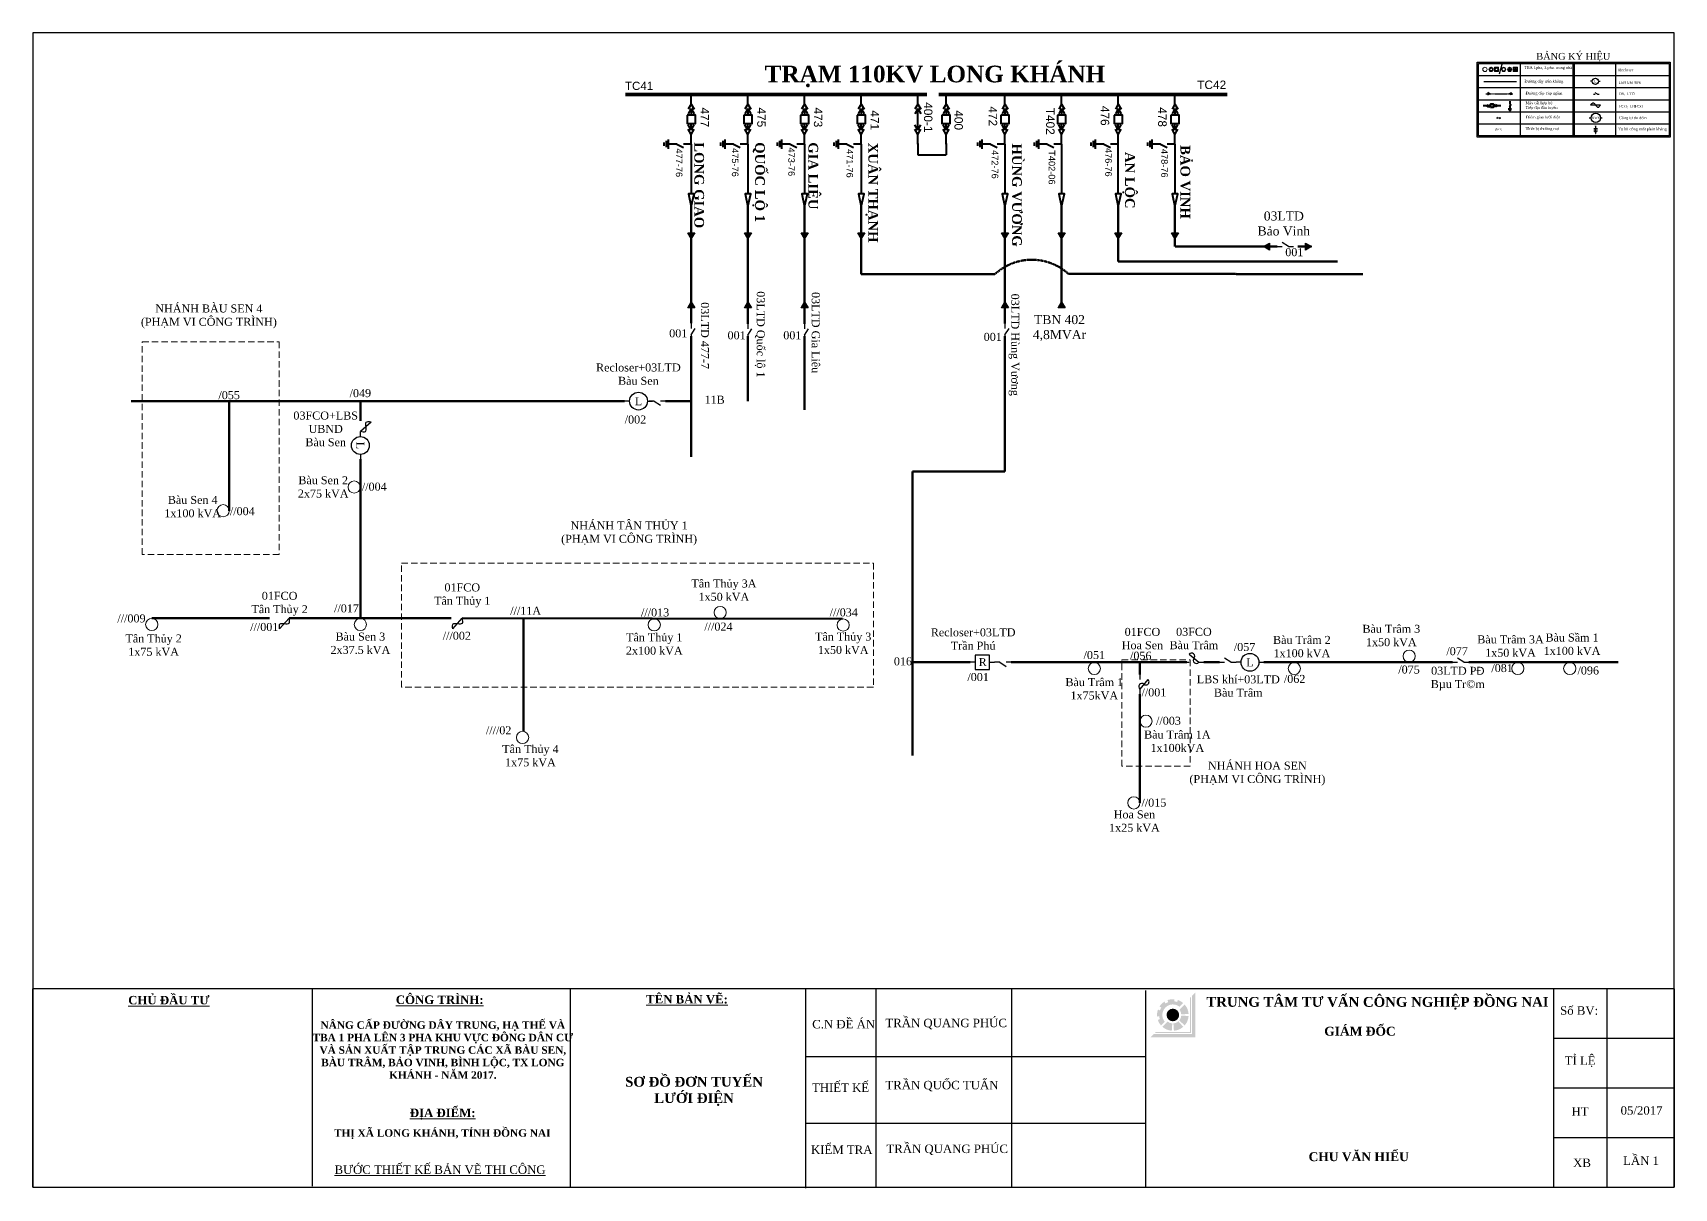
# Model space of a CAD drawing. Header units: metres. Extents: x 429925 to 893472, y 1245258 to 2552490.
# Drawn here: x 434407 to 435219, y 1260854 to 1261426 of the extents above; entities that cross this region are included whole.
import ezdxf

# ---------------------------------------------------------------- set-up
doc = ezdxf.new("R2010")
doc.units = ezdxf.units.M
doc.linetypes.add('DASHED2', pattern=[0.375, 0.25, -0.125])
doc.linetypes.add('HIDDEN', pattern=[9.525, 6.35, -3.175])
for name, color, linetype, lineweight in [('22', 5, 'Continuous', 40), ('471', 3, 'Continuous', 50), ('472', 4, 'Continuous', 50), ('473', 1, 'Continuous', 50), ('474', 6, 'Continuous', 50), ('475', 4, 'Continuous', 50), ('476', 6, 'Continuous', 50), ('477', 3, 'Continuous', 50), ('478', 1, 'Continuous', 50), ('duong', 2, 'Continuous', 15), ('HTDLXDM', 220, 'Continuous', 30), ('TBA', 125, 'Continuous', 20), ('THIET BI', 7, 'Continuous', 30)]:
    doc.layers.add(name, color=color, linetype=linetype, lineweight=lineweight)
doc.layers.add('Khung ten', color=7, linetype='Continuous')
doc.layers.add('KHUNGBANVE', color=6, linetype='Continuous')
doc.styles.add('.VniTime3.5', font='VNTIME.TTF', dxfattribs={"height": 3.5})
doc.styles.get("Standard").update_dxf_attribs({"font": 'arial.ttf'})
doc.styles.add('Unicode', font='times.ttf')

# ---------------------------------------------------------------- blocks, each defined once
blk = doc.blocks.new('LBS')
at = {"layer": 'THIET BI'}
for p, q in [((3348.97, -1069.32), (3347.47, -1069.32)), ((3354.34, -1069.32), (3355.84, -1069.32))]:
    blk.add_line(p, q, dxfattribs=at)
blk.add_circle((3351.65, -1069.32), 2.68, dxfattribs=at)
at = {"layer": 'THIET BI', "insert": (3351.65, -1069.35), "char_height": 2.39, "width": 4.7726, "attachment_point": 5, "style": '.VniTime3.5'}
blk.add_mtext('L', dxfattribs=at)
blk = doc.blocks.new('Tu bu')
at = {"layer": 'THIET BI'}
blk.add_hatch(color=256, dxfattribs=at).paths.add_polyline_path([(3354.2, -1110.3, 1), (3354.1, -1110.3, 1)])
for points in [[(3352.7, -1112.3), (3355.6, -1112.3)], [(3352.7, -1112.8), (3355.6, -1112.8)], [(3352.7, -1114.4), (3355.6, -1114.4)], [(3353.3, -1114.9), (3355, -1114.9)], [(3353.6, -1115.5), (3354.7, -1115.5)], [(3353.8, -1116.1), (3354.5, -1116.1)], [(3354.1, -1110.3), (3354.1, -1112.3)], [(3354.1, -1114.4), (3354.1, -1112.8)], [(3354.1, -1116.6), (3354.2, -1116.6)]]:
    blk.add_lwpolyline(points, dxfattribs=at)
blk.add_circle((3354.1, -1110.3), 0.0497, dxfattribs=at)
blk = doc.blocks.new('Do dem')
at = {"layer": 'THIET BI'}
for p, q in [((3346.1, -1101.4), (3347.6, -1101.4)), ((3355.6, -1101.4), (3357.1, -1101.4))]:
    blk.add_line(p, q, dxfattribs=at)
blk.add_lwpolyline([(3355.6, -1101.4, -1), (3347.6, -1101.4, -1)], format="xyb", close=True, dxfattribs=at)
at = {"layer": 'THIET BI', "insert": (3351.6, -1101.4), "char_height": 2, "width": 6.672, "attachment_point": 5, "style": '.VniTime3.5'}
blk.add_mtext('KWh', dxfattribs=at)
blk = doc.blocks.new('LTD-DS')
at = {"layer": 'THIET BI'}
for p, q in [((3348.2, -1080.29), (3349.7, -1080.29)), ((3351.65, -1080.29), (3353.16, -1080.29))]:
    blk.add_line(p, q, dxfattribs=at)
blk.add_lwpolyline([(3351.65, -1080.29), (3349.71, -1079.08)], dxfattribs=at)
blk = doc.blocks.new('Giao nhau')
at = {"layer": 'THIET BI'}
for p, q in [((3175.8, -1110.6), (3177.3, -1110.6)), ((3178.1, -1110.6), (3179.6, -1110.6))]:
    blk.add_line(p, q, dxfattribs=at)
for points in [[(3177.3, -1110.6), (3176.6, -1110.2)], [(3177.3, -1110.6), (3176.6, -1111.1)], [(3178.1, -1110.6), (3178.9, -1110.2)], [(3178.1, -1110.6), (3178.9, -1111.1)]]:
    blk.add_lwpolyline(points, dxfattribs=at)
blk = doc.blocks.new('TBA 3P DL')
at = {"layer": 'TBA'}
blk.add_lwpolyline([(3171.3, -1054.4), (3169.7, -1057.1), (3172.9, -1057.1)], close=True, dxfattribs=at)
blk.add_circle((3171.3, -1056.2), 1.83, dxfattribs=at)
blk = doc.blocks.new('TBA 3P TN')
at = {"layer": 'TBA'}
for p, q in [((3177.7, -1054.4), (3174.1, -1054.4)), ((3174.1, -1058), (3174.1, -1054.4)), ((3177.7, -1058), (3174.1, -1058)), ((3175.9, -1054.4), (3174.3, -1057.1)), ((3174.3, -1057.1), (3177.5, -1057.1)), ((3177.5, -1057.1), (3175.9, -1054.4)), ((3177.7, -1054.4), (3177.7, -1058))]:
    blk.add_line(p, q, dxfattribs=at)
blk.add_circle((3175.9, -1056.2), 1.83, dxfattribs=at)
blk = doc.blocks.new('TBA 1P KH')
at = {"layer": 'TBA'}
for radius in [1.83, 1.28]:
    blk.add_circle((3182, -1056.2), radius, dxfattribs=at)
blk = doc.blocks.new('TBA 3P KH')
at = {"layer": 'TBA'}
blk.add_hatch(color=256, dxfattribs=at).paths.add_polyline_path([(3187.1, -1054.4), (3185.5, -1057.1), (3188.7, -1057.1)])
blk.add_lwpolyline([(3187.1, -1054.4), (3185.5, -1057.1), (3188.7, -1057.1)], close=True, dxfattribs=at)
blk.add_circle((3187.1, -1056.2), 1.83, dxfattribs=at)
blk = doc.blocks.new('TBA 3P KHTN')
at = {"layer": 'TBA'}
blk.add_hatch(color=256, dxfattribs=at).paths.add_polyline_path([(3192, -1054.4), (3190.4, -1057.1), (3193.6, -1057.1)])
for p, q in [((3193.8, -1054.4), (3190.1, -1054.4)), ((3190.1, -1058), (3190.1, -1054.4)), ((3193.8, -1058), (3190.1, -1058)), ((3192, -1054.4), (3190.4, -1057.1)), ((3190.4, -1057.1), (3193.6, -1057.1)), ((3193.6, -1057.1), (3192, -1054.4)), ((3193.8, -1054.4), (3193.8, -1058))]:
    blk.add_line(p, q, dxfattribs=at)
blk.add_circle((3192, -1056.2), 1.83, dxfattribs=at)
blk = doc.blocks.new('TBA 1P DL')
at = {"layer": 'TBA'}
blk.add_circle((3165.97, -1056.19), 1.83, dxfattribs=at)
blk = doc.blocks.new('MC hop bo')
at = {"layer": '22'}
for p, q in [((3173.93, -1090.44), (3171.04, -1090.44)), ((3173.93, -1090.44), (3175.5, -1089.56)), ((3173.93, -1090.44), (3175.5, -1091.33)), ((3175.25, -1090.44), (3176.81, -1089.56)), ((3175.25, -1090.44), (3177.22, -1090.44)), ((3175.25, -1090.44), (3176.81, -1091.33)), ((3181.73, -1090.44), (3179.76, -1090.44)), ((3181.73, -1090.44), (3180.16, -1089.56)), ((3181.73, -1090.44), (3180.16, -1091.33)), ((3183.05, -1090.44), (3181.48, -1089.56)), ((3183.05, -1090.44), (3181.48, -1091.33)), ((3185.93, -1090.44), (3183.05, -1090.44))]:
    blk.add_line(p, q, dxfattribs=at)
blk.add_lwpolyline([(3177.22, -1091.72), (3179.76, -1091.72), (3179.76, -1089.17), (3177.22, -1089.17)], close=True, dxfattribs=at)
blk = doc.blocks.new('Tiep dia DT')
at = {"layer": '22'}
for p, q in [((2325.73, 649.48), (2325.73, 647.1)), ((2325.73, 645.13), (2326.72, 647.1)), ((2325.73, 645.13), (2325.73, 642.64)), ((2327.16, 642.64), (2324.31, 642.64)), ((2326.68, 642), (2324.78, 642)), ((2326.21, 641.35), (2325.26, 641.35))]:
    blk.add_line(p, q, dxfattribs=at)
blk = doc.blocks.new('Cap ngam')
for points in [[(2374.6, 660.8), (2374.6, 658.8), (2376.4, 659.8)], [(2394.7, 658.8), (2394.7, 660.8), (2392.9, 659.8)]]:
    blk.add_hatch(color=256).paths.add_polyline_path(points)
at = {"linetype": 'DASHED2'}
blk.add_lwpolyline([(2373.1, 659.8), (2396.2, 659.8)], dxfattribs=at)
for points in [[(2376.4, 659.8), (2374.6, 660.8), (2374.6, 658.8)], [(2392.9, 659.8), (2394.7, 660.8), (2394.7, 658.8)]]:
    blk.add_lwpolyline(points, close=True)
blk = doc.blocks.new('Recloser')
at = {"layer": 'THIET BI'}
for p, q in [((3349.82, -1059.39), (3348.32, -1059.39)), ((3354.17, -1059.39), (3355.67, -1059.39))]:
    blk.add_line(p, q, dxfattribs=at)
blk.add_lwpolyline([(3349.82, -1057.22), (3349.82, -1061.57), (3354.17, -1061.57), (3354.17, -1057.22)], close=True, dxfattribs=at)
at = {"layer": 'THIET BI', "insert": (3352.09, -1059.33), "char_height": 2.39, "width": 4.7726, "attachment_point": 5, "style": '.VniTime3.5'}
blk.add_mtext('R', dxfattribs=at)
blk = doc.blocks.new('FCO')
at = {"layer": 'THIET BI'}
for p, q in [((3348.2, -1091.47), (3349.7, -1091.47)), ((3349.72, -1089.07), (3352.58, -1091.47)), ((3352.58, -1091.47), (3354.08, -1091.47))]:
    blk.add_line(p, q, dxfattribs=at)
for centre, start, end in [((3350.43, -1089.67), 320, 140), ((3351.86, -1090.87), 140, 320)]:
    blk.add_arc(centre, 0.934, start, end, dxfattribs=at)

msp = doc.modelspace()

# ---------------------------------------------------------------- hatches: boundary and pattern name
for points in [[(434734.26, 1261327), (434730.87, 1261327), (434732.57, 1261324.06)], [(434762.33, 1261327), (434758.93, 1261327), (434760.63, 1261324.06)], [(434790.39, 1261327), (434786.99, 1261327), (434788.69, 1261324.06)], [(434818.45, 1261327), (434815.06, 1261327), (434816.76, 1261324.06)], [(434889.61, 1261327), (434886.21, 1261327), (434887.91, 1261324.06)], [(434917.67, 1261327), (434914.28, 1261327), (434915.97, 1261324.06)], [(434945.74, 1261327), (434942.34, 1261327), (434944.04, 1261324.06)], [(434973.8, 1261327), (434970.4, 1261327), (434972.1, 1261324.06)], [(435018.96, 1261318.42), (435018.96, 1261321.82), (435016.02, 1261320.12)], [(435036.72, 1261321.82), (435036.72, 1261318.42), (435039.66, 1261320.12)], [(434730.87, 1261289.75), (434734.26, 1261289.75), (434732.57, 1261292.69)], [(434758.93, 1261289.75), (434762.33, 1261289.75), (434760.63, 1261292.69)], [(434786.99, 1261289.75), (434790.39, 1261289.75), (434788.69, 1261292.69)], [(434886.21, 1261289.75), (434889.61, 1261289.75), (434887.91, 1261292.69)], [(434914.28, 1261289.75), (434917.67, 1261289.75), (434915.97, 1261292.69)]]:
    msp.add_hatch(color=256).paths.add_polyline_path(points)
at = {"layer": 'Khung ten'}
h = msp.add_hatch(color=160, dxfattribs=at)
h.paths.add_polyline_path([(434982.1, 1260950.74), (434980.54, 1260949.17), (434980.54, 1260930.19), (434961.55, 1260930.19), (434959.99, 1260928.63), (434982.1, 1260928.63)])
h.paths.add_polyline_path([(434980.02, 1260948.65), (434979.49, 1260948.13), (434979.49, 1260931.23), (434962.59, 1260931.23), (434962.07, 1260930.71), (434980.02, 1260930.71)], flags=17)
for color, points in [(160, [(434976.19, 1260945.57, 0.10032), (434973.49, 1260947.11), (434973.17, 1260946.12, 0.055263), (434971.71, 1260946.43), (434971.81, 1260947.46, 0.110865), (434968.41, 1260947.04), (434968.76, 1260946.06, 0.055263), (434967.42, 1260945.41), (434966.86, 1260946.29, 0.110865), (434964.44, 1260943.87), (434965.32, 1260943.31, 0.055263), (434964.67, 1260941.97), (434963.68, 1260942.32, 0.110865), (434963.26, 1260938.92), (434964.3, 1260939.02, 0.055263), (434964.61, 1260937.56), (434963.62, 1260937.23, 0.10032), (434965.16, 1260934.53), (434967.01, 1260936.38, -0.904534), (434974.34, 1260943.72)]), (1, [(434974.17, 1260939.68, 1), (434967.92, 1260939.68, 1)])]:
    msp.add_hatch(color=color, dxfattribs=at).paths.add_polyline_path(points)
h = msp.add_hatch(color=104, dxfattribs=at)
h.paths.add_polyline_path([(434976.93, 1260944.83), (434974.34, 1260942.24, -0.149436), (434975.2, 1260939.96), (434978.84, 1260940.2, 0.16445)])
h.paths.add_polyline_path([(434978.84, 1260939.16), (434975.2, 1260939.4, -0.16445), (434974.18, 1260936.94), (434976.93, 1260934.53, 0.16445)])
h.paths.add_polyline_path([(434976.19, 1260933.8), (434973.79, 1260936.54, -0.16445), (434971.32, 1260935.52), (434971.57, 1260931.88, 0.16445)])
h.paths.add_polyline_path([(434970.52, 1260931.88), (434970.77, 1260935.52, -0.149436), (434968.49, 1260936.39), (434965.9, 1260933.8, 0.16445)])

# ---------------------------------------------------------------- linework, layer by layer
for p, q in [((435133.89, 1261410.28), (435132.59, 1261405.5)), ((435143.27, 1261374.93), (435143.27, 1261410.77)), ((435169.3, 1261374.93), (435169.3, 1261410.77)), ((435169.88, 1261374.93), (435169.88, 1261410.77)), ((435190.48, 1261374.93), (435190.48, 1261410.77)), ((435122.38, 1261404.8), (435216.8, 1261404.8)), ((435122.38, 1261398.82), (435216.8, 1261398.82)), ((435122.38, 1261392.85), (435216.8, 1261392.85)), ((435122.38, 1261386.88), (435216.8, 1261386.88)), ((435122.38, 1261380.9), (435216.8, 1261380.9))]:
    msp.add_line(p, q)
at = {"color": 9, "linetype": 'Continuous'}
msp.add_lwpolyline([(434406.5, 1260854.45), (435219.3, 1260854.45), (435219.3, 1261425.95), (434406.5, 1261425.95)], close=True, dxfattribs=at)
for points in [[(435121.8, 1261411.35), (435217.38, 1261411.35), (435217.38, 1261374.35), (435121.8, 1261374.35)], [(435122.38, 1261410.77), (435216.8, 1261410.77), (435216.8, 1261374.93), (435122.38, 1261374.93)], [(434732.57, 1261324.06), (434730.87, 1261327), (434734.26, 1261327)], [(434760.63, 1261324.06), (434758.93, 1261327), (434762.33, 1261327)], [(434788.69, 1261324.06), (434786.99, 1261327), (434790.39, 1261327)], [(434816.76, 1261324.06), (434815.06, 1261327), (434818.45, 1261327)], [(434887.91, 1261324.06), (434886.21, 1261327), (434889.61, 1261327)], [(434915.97, 1261324.06), (434914.28, 1261327), (434917.67, 1261327)], [(434944.04, 1261324.06), (434942.34, 1261327), (434945.74, 1261327)], [(434972.1, 1261324.06), (434970.4, 1261327), (434973.8, 1261327)], [(435016.02, 1261320.12), (435018.96, 1261321.82), (435018.96, 1261318.42)], [(435039.66, 1261320.12), (435036.72, 1261318.42), (435036.72, 1261321.82)], [(434732.57, 1261292.69), (434734.26, 1261289.75), (434730.87, 1261289.75)], [(434760.63, 1261292.69), (434762.33, 1261289.75), (434758.93, 1261289.75)], [(434788.69, 1261292.69), (434790.39, 1261289.75), (434786.99, 1261289.75)], [(434887.91, 1261292.69), (434889.61, 1261289.75), (434886.21, 1261289.75)], [(434915.97, 1261292.69), (434917.67, 1261289.75), (434914.28, 1261289.75)]]:
    msp.add_lwpolyline(points, close=True)
msp.add_lwpolyline([(435124.99, 1261401.8), (435141.29, 1261401.8)])
at = {"layer": '22'}
for p, q in [((434844.79, 1261390.68), (434844.79, 1261395.44)), ((434844.79, 1261390.68), (434843.33, 1261388.09)), ((434844.79, 1261388.51), (434843.33, 1261385.92)), ((434844.79, 1261390.68), (434846.25, 1261388.09)), ((434844.79, 1261388.51), (434846.25, 1261385.92)), ((434844.79, 1261377.81), (434844.79, 1261388.51)), ((434844.79, 1261377.81), (434843.33, 1261380.39)), ((434844.79, 1261375.63), (434843.33, 1261378.22)), ((434844.79, 1261377.81), (434846.25, 1261380.39)), ((434844.79, 1261375.63), (434846.25, 1261378.22)), ((434732.57, 1261370.87), (434732.57, 1261346.27)), ((434760.63, 1261370.87), (434760.63, 1261346.27)), ((434788.69, 1261370.87), (434788.69, 1261346.27)), ((434816.76, 1261370.87), (434816.76, 1261346.27)), ((434844.79, 1261370.87), (434844.79, 1261375.63)), ((434844.79, 1261371.13), (434844.79, 1261365.62)), ((434858.75, 1261371.13), (434858.75, 1261365.62)), ((434887.91, 1261370.87), (434887.91, 1261346.27)), ((434915.97, 1261370.87), (434915.97, 1261346.27)), ((434944.04, 1261346.27), (434944.04, 1261370.87)), ((434972.1, 1261370.87), (434972.1, 1261346.16)), ((434844.79, 1261365.62), (434858.75, 1261365.62))]:
    msp.add_line(p, q, dxfattribs=at)
at = {"layer": '22', "const_width": 1.82}
for points in [[(434699.87, 1261395.44), (434849.31, 1261395.44)], [(434855.14, 1261395.44), (434998.09, 1261395.44)]]:
    msp.add_lwpolyline(points, dxfattribs=at)
at = {"layer": '22'}
for points in [[(434732.57, 1261339.86), (434733.99, 1261346.27), (434731.14, 1261346.27)], [(434760.63, 1261339.86), (434762.06, 1261346.27), (434759.2, 1261346.27)], [(434788.69, 1261339.86), (434790.12, 1261346.27), (434787.26, 1261346.27)], [(434816.76, 1261339.86), (434818.18, 1261346.27), (434815.33, 1261346.27)], [(434887.91, 1261339.86), (434889.34, 1261346.27), (434886.48, 1261346.27)], [(434915.97, 1261339.86), (434917.4, 1261346.27), (434914.55, 1261346.27)], [(434944.04, 1261339.86), (434945.47, 1261346.27), (434942.61, 1261346.27)], [(434972.1, 1261339.75), (434973.53, 1261346.16), (434970.67, 1261346.16)]]:
    msp.add_lwpolyline(points, close=True, dxfattribs=at)
for points in [[(434731.14, 1261346.27), (434733.99, 1261346.27), (434732.57, 1261339.86), (434731.14, 1261346.27)], [(434759.2, 1261346.27), (434762.06, 1261346.27), (434760.63, 1261339.86), (434759.2, 1261346.27)], [(434787.26, 1261346.27), (434790.12, 1261346.27), (434788.69, 1261339.86), (434787.26, 1261346.27)], [(434815.33, 1261346.27), (434818.18, 1261346.27), (434816.76, 1261339.86), (434815.33, 1261346.27)], [(434886.48, 1261346.27), (434889.34, 1261346.27), (434887.91, 1261339.86), (434886.48, 1261346.27)], [(434914.55, 1261346.27), (434917.4, 1261346.27), (434915.97, 1261339.86), (434914.55, 1261346.27)], [(434942.61, 1261346.27), (434945.47, 1261346.27), (434944.04, 1261339.86), (434942.61, 1261346.27)], [(434970.67, 1261346.16), (434973.53, 1261346.16), (434972.1, 1261339.75), (434970.67, 1261346.16)]]:
    msp.add_solid(points, dxfattribs=at)
at = {"layer": '471', "linetype": 'DASHED2'}
for points in [[(434816.76, 1261306.51), (434816.76, 1261339.86)], [(434882.97, 1261306.51), (434816.76, 1261306.51)], [(434919.37, 1261306.6), (435065.09, 1261306.51)]]:
    msp.add_lwpolyline(points, dxfattribs=at)
msp.add_lwpolyline([(434919.37, 1261306.6, 0.387694), (434882.97, 1261306.51)], format="xyb", dxfattribs=at)
at = {"layer": '472'}
for p, q in [((434887.91, 1261208.7), (434887.91, 1261243.63)), ((434842.07, 1261208.7), (434887.91, 1261208.7))]:
    msp.add_line(p, q, dxfattribs=at)
at = {"layer": '472', "linetype": 'DASHED2'}
msp.add_lwpolyline([(434887.91, 1261282.07), (434887.91, 1261339.86)], dxfattribs=at)
at = {"layer": '472'}
for points in [[(434887.91, 1261275.8), (434887.91, 1261243.63)], [(434842.06, 1261068.12), (434842.07, 1261208.7)], [(434870.66, 1261114.3), (434842.07, 1261114.3)], [(434890.98, 1261114.3), (434977.89, 1261114.3)], [(434976.65, 1261114.3), (434903.7, 1261114.3)], [(434954.73, 1261108.29), (434954.73, 1261114.3)], [(434986.35, 1261114.3), (434994.15, 1261114.3)], [(435016.14, 1261114.3), (435109.5, 1261114.3)], [(435117.68, 1261114.3), (435191.49, 1261114.3)], [(434954.73, 1261098.59), (434954.73, 1261044.68)]]:
    msp.add_lwpolyline(points, dxfattribs=at)
at = {"layer": '473', "linetype": 'DASHED2'}
msp.add_lwpolyline([(434788.69, 1261281.88), (434788.69, 1261339.86)], dxfattribs=at)
at = {"layer": '473'}
msp.add_lwpolyline([(434788.69, 1261275.8), (434788.69, 1261239.24)], dxfattribs=at)
at = {"layer": '474', "linetype": 'DASHED2'}
msp.add_lwpolyline([(434915.97, 1261292.69), (434915.97, 1261339.86)], dxfattribs=at)
at = {"layer": '475', "linetype": 'DASHED2'}
msp.add_lwpolyline([(434760.63, 1261339.86), (434760.63, 1261281.88)], dxfattribs=at)
at = {"layer": '475'}
msp.add_lwpolyline([(434760.63, 1261243.63), (434760.63, 1261275.8)], dxfattribs=at)
at = {"layer": '476'}
msp.add_lwpolyline([(434944.04, 1261339.86), (434944.04, 1261312.75)], dxfattribs=at)
at = {"layer": '476', "linetype": 'DASHED2'}
msp.add_lwpolyline([(434944.04, 1261312.75), (435052.76, 1261312.75)], dxfattribs=at)
at = {"layer": '477'}
msp.add_line((434503.75, 1261243.63), (434455.23, 1261243.63), dxfattribs=at)
at = {"layer": '477', "linetype": 'DASHED2'}
msp.add_lwpolyline([(434732.57, 1261339.86), (434732.57, 1261282.07)], dxfattribs=at)
at = {"layer": '477'}
for points in [[(434732.57, 1261243.63), (434732.57, 1261275.8)], [(434684.54, 1261243.63), (434503.75, 1261243.63)], [(434503.75, 1261243.63), (434503.75, 1261189.36)], [(434568.71, 1261233.81), (434568.71, 1261243.62)], [(434684.54, 1261243.63), (434699.54, 1261243.63)], [(434732.57, 1261243.63), (434719.86, 1261243.63)], [(434732.57, 1261216.09), (434732.57, 1261243.63)], [(434568.71, 1261214.83), (434568.71, 1261136.07)], [(434523.69, 1261136.07), (434465.4, 1261136.07)], [(434613.66, 1261136.07), (434533.39, 1261136.07)], [(434619.13, 1261136.07), (434807.45, 1261135.85)], [(434649.5, 1261135.85), (434649.5, 1261080.09)]]:
    msp.add_lwpolyline(points, dxfattribs=at)
at = {"layer": '478', "linetype": 'DASHED2'}
for points in [[(434972.1, 1261320.12), (434972.1, 1261339.75)], [(435022.67, 1261320.12), (434972.1, 1261320.12)]]:
    msp.add_lwpolyline(points, dxfattribs=at)
at = {"layer": '478'}
msp.add_lwpolyline([(435033.01, 1261320.12), (435039.66, 1261320.12)], dxfattribs=at)
at = {"layer": 'HTDLXDM', "color": 0}
for p, q in [((435177.88, 1261390.26), (435182.79, 1261390.27)), ((434573.97, 1261233.19), (434568.71, 1261228.55)), ((434528.73, 1261130.84), (434533.39, 1261136.07)), ((434614.47, 1261130.84), (434619.13, 1261136.07))]:
    msp.add_line(p, q, dxfattribs=at)
at = {"layer": 'HTDLXDM', "color": 4, "linetype": 'HIDDEN', "lineweight": 13, "ltscale": 0.5}
for points in [[(434460.7, 1261272.99), (434528.5, 1261272.99), (434528.5, 1261167.66), (434460.7, 1261167.66)], [(434589.03, 1261163.46), (434822.73, 1261163.46), (434822.73, 1261101.95), (434589.03, 1261101.95)], [(434945.76, 1261115.49), (434979.66, 1261115.49), (434979.66, 1261062.83), (434945.76, 1261062.83)]]:
    msp.add_lwpolyline(points, close=True, dxfattribs=at)
at = {"layer": 'HTDLXDM', "color": 0}
for points in [[(435177.88, 1261390.26), (435179.29, 1261391.33), (435180.34, 1261390.27), (435181.62, 1261389.1), (435182.79, 1261390.27)], [(434573.97, 1261233.19), (434571.45, 1261233), (434571.34, 1261230.87), (434571.07, 1261228.41), (434568.71, 1261228.55)], [(434528.73, 1261130.84), (434528.93, 1261133.35), (434531.06, 1261133.45), (434533.52, 1261133.7), (434533.39, 1261136.07)], [(434614.47, 1261130.84), (434614.67, 1261133.35), (434616.8, 1261133.45), (434619.26, 1261133.7), (434619.13, 1261136.07)]]:
    msp.add_spline(points, degree=3, dxfattribs=at)
at = {"layer": 'KHUNGBANVE', "color": 2}
for p, q in [((434406.5, 1260854.45), (434406.5, 1260952.61)), ((435219.3, 1260952.61), (434406.5, 1260952.61)), ((434544.99, 1260854.9), (434544.99, 1260952.76)), ((434672.84, 1260854.45), (434672.84, 1260952.61)), ((434789.29, 1260853.93), (434789.29, 1260952.61)), ((434824.19, 1260854.15), (434824.19, 1260952.61)), ((434891.27, 1260854.45), (434891.27, 1260952.31)), ((434957.73, 1260854.45), (434957.73, 1260951.79)), ((435159.66, 1260854.23), (435159.66, 1260952.61)), ((435186.17, 1260854.23), (435186.17, 1260952.61)), ((435219.3, 1260952.61), (435219.3, 1260854.45)), ((435219.3, 1260928.02), (435159.66, 1260928.02)), ((434957.73, 1260918.97), (434789.29, 1260918.97)), ((435219.3, 1260903.42), (435159.66, 1260903.42)), ((434957.73, 1260885.91), (434789.29, 1260885.91)), ((435219.3, 1260878.83), (435159.66, 1260878.83)), ((434406.5, 1260854.45), (435219.3, 1260854.45))]:
    msp.add_line(p, q, dxfattribs=at)

# ---------------------------------------------------------------- block references
at = {"xscale": 0.5804568071325775, "yscale": 0.5804568071034737, "zscale": 0.5804568071266547}
msp.add_blockref('Cap ngam', (433748.6, 1261012.83), dxfattribs=at)
at = {"layer": '22', "xscale": 1.650782909535337, "yscale": 1.650782909535337, "zscale": 1.650782909484329, "rotation": 270}
for p in [(436532.65, 1266630.15), (436560.72, 1266630.15), (436588.78, 1266630.15), (436616.84, 1266630.15), (436658.83, 1266630.15), (436688, 1266630.15), (436716.06, 1266630.15), (436744.13, 1266630.15), (436772.19, 1266630.15)]:
    msp.add_blockref('MC hop bo', p, dxfattribs=at)
at = {"layer": '22', "xscale": 0.5804568071325775, "yscale": 0.5804568071034737, "zscale": 0.5804568071266547}
msp.add_blockref('MC hop bo', (433284.13, 1262022.78), dxfattribs=at)
at = {"layer": 'TBA'}
for name, p, xscale, yscale, zscale in [('TBA 1P DL', (433287.86, 1262020.94), 0.5804568071325775, 0.5804568071034737, 0.5804568071266547), ('TBA 3P DL', (433287.86, 1262020.94), 0.5804568071325775, 0.5804568071034737, 0.5804568071266547), ('TBA 3P TN', (433287.86, 1262020.94), 0.5804568071325775, 0.5804568071034737, 0.5804568071266547), ('TBA 1P KH', (433287.86, 1262020.94), 0.5804568071325775, 0.5804568071034737, 0.5804568071266547), ('TBA 3P KH', (433287.86, 1262020.94), 0.5804568071325775, 0.5804568071034737, 0.5804568071266547), ('TBA 3P KHTN', (433287.86, 1262020.94), 0.5804568071325775, 0.5804568071034737, 0.5804568071266547), ('Tiep dia DT', (433787.98, 1261015.07), 0.5804568071325775, 0.5804568071034737, 0.5804568071266547), ('TBA 1P DL', (429339.35, 1262944.61), 1.65078290947713, 1.650782909535337, 1.650782909484329), ('TBA 1P DL', (429274.39, 1262932.89), 1.650782909535337, 1.65078290947713, 1.650782909512582), ('TBA 1P DL', (429520.57, 1262882.49), 1.65078290947713, 1.650782909535337, 1.650782909484329), ('TBA 1P DL', (429239.06, 1262876.58), 1.65078290947713, 1.650782909535337, 1.650782909484329), ('TBA 1P DL', (429342.37, 1262876.58), 1.65078290947713, 1.650782909535337, 1.650782909484329), ('TBA 1P DL', (429487.92, 1262876.36), 1.65078290947713, 1.650782909535337, 1.650782909484329), ('TBA 1P DL', (429581.43, 1262876.29), 1.65078290947713, 1.650782909535337, 1.650782909484329), ('TBA 1P DL', (429861.73, 1262860.86), 1.650782909418922, 1.65078290947713, 1.65078290943058), ('TBA 1P DL', (429705.84, 1262854.81), 1.650782909418922, 1.65078290947713, 1.65078290943058), ('TBA 1P DL', (429804.87, 1262854.81), 1.650782909418922, 1.65078290947713, 1.65078290943058), ('TBA 1P DL', (429915.54, 1262854.81), 1.650782909418922, 1.65078290947713, 1.65078290943058), ('TBA 1P DL', (429941.25, 1262854.81), 1.650782909418922, 1.65078290947713, 1.65078290943058), ('TBA 1P DL', (429731.42, 1262828.71), 1.650782909418922, 1.65078290947713, 1.65078290943058), ('TBA 1P DL', (429422.71, 1262820.64), 1.65078290947713, 1.650782909535337, 1.650782909484329), ('TBA 1P DL', (429725.37, 1262788.22), 1.650782909418922, 1.65078290947713, 1.65078290943058)]:
    msp.add_blockref(name, p, dxfattribs=dict(at, xscale=xscale, yscale=yscale, zscale=zscale))
at = {"layer": 'TBA', "xscale": 1.650782909535337, "yscale": 1.650782909535337, "zscale": 1.650782909484329, "rotation": 270}
for p in [(433660.42, 1265210.15), (433688.48, 1265210.15), (433716.54, 1265210.15), (433744.61, 1265210.15), (433815.76, 1265210.15), (433843.83, 1265210.15), (433871.89, 1265210.15), (433899.95, 1265210.15)]:
    msp.add_blockref('Tiep dia DT', p, dxfattribs=at)
at = {"layer": 'THIET BI'}
for name, p, xscale, yscale, zscale in [('LBS', (433234.8, 1262022.68), 0.5804568071325775, 0.5804568071034737, 0.5804568071266547), ('LTD-DS', (433235.81, 1262022.58), 0.5804568071325775, 0.5804568071034737, 0.5804568071266547), ('Do dem', (433235, 1262023.18), 0.5804568071325775, 0.5804568071034737, 0.5804568071266547), ('Giao nhau', (433287.86, 1262028.45), 0.5804568071325775, 0.5804568071034737, 0.5804568071266547), ('Tu bu', (433233.48, 1262024.3), 0.5804568071325775, 0.5804568071034737, 0.5804568071266547), ('LTD-DS', (429495.52, 1263103.45), 1.65078290947713, 1.650782909535337, 1.650782909484329), ('LBS', (429173.6, 1263008.84), 1.65078290947713, 1.650782909535337, 1.650782909484329), ('Recloser', (429343.32, 1262863.13), 1.650782909418922, 1.65078290947713, 1.65078290943058), ('FCO', (429449.49, 1262916.08), 1.650782909418922, 1.65078290947713, 1.65078290943058), ('LTD-DS', (429466.99, 1262897.63), 1.650782909418922, 1.65078290947713, 1.65078290943058), ('LBS', (429476.38, 1262879.51), 1.650782909418922, 1.65078290947713, 1.65078290943058), ('LTD-DS', (429582.34, 1262897.63), 1.650782909418922, 1.65078290947713, 1.65078290943058)]:
    msp.add_blockref(name, p, dxfattribs=dict(at, xscale=xscale, yscale=yscale, zscale=zscale))
for name, p, xscale, yscale, zscale, rotation in [('LTD-DS', (436515.9, 1266809.23), 1.650782909535337, 1.650782909535337, 1.650782909484329, 270), ('LTD-DS', (436543.96, 1266809.04), 1.650782909535337, 1.650782909535337, 1.650782909484329, 270), ('LTD-DS', (436572.02, 1266809.04), 1.650782909535337, 1.650782909535337, 1.650782909484329, 270), ('LTD-DS', (436671.24, 1266809.23), 1.650782909535337, 1.650782909535337, 1.650782909484329, 270), ('LTD-DS', (440247.01, 1259460.29), 1.65078290947713, 1.650782909535337, 1.650782909484329, 180), ('LBS', (436333.92, 1266754.5), 1.650782909535337, 1.650782909535337, 1.650782909484329, 270), ('LTD-DS', (440418.14, 1259330.97), 1.650782909418922, 1.65078290947713, 1.65078290943058, 180), ('FCO', (436756.51, 1266635.45), 1.65078290947713, 1.65078290947713, 1.65078290943058, 270)]:
    msp.add_blockref(name, p, dxfattribs=dict(at, xscale=xscale, yscale=yscale, zscale=zscale, rotation=rotation))

# ---------------------------------------------------------------- texts
for s, height, p in [('TC41', 4.076, (434699.76, 1261397.67)), ('TC42', 4.202, (434983.12, 1261398.12))]:
    msp.add_text(s, height=height).set_placement(p)
for s, height, p in [('477', 4.202, (434737.16, 1261388.99)), ('475', 4.202, (434765.23, 1261388.99)), ('473', 4.202, (434793.29, 1261388.99)), ('471', 4.202, (434821.35, 1261387.59)), ('400-1', 4.202, (434847.79, 1261391.62)), ('400', 4.202, (434862.87, 1261387.61)), ('472', 4.202, (434879.84, 1261389.54)), ('T402', 4.202, (434908.28, 1261388.85)), ('476', 4.202, (434935.33, 1261389.79)), ('478', 4.202, (434963.75, 1261389.13)), ('477-76', 3.261, (434724.94, 1261368.7)), ('475-76', 3.261, (434752.68, 1261368.86)), ('473-76', 3.261, (434780.59, 1261369.17)), ('471-76', 3.261, (434809.44, 1261368.4)), ('476-76', 3.261, (434937.57, 1261368.93)), ('478-76', 3.261, (434965.29, 1261368.47)), ('472-76', 3.261, (434881.34, 1261367.9)), ('T402-06', 3.261, (434909.51, 1261367.8))]:
    msp.add_text(s, height=height, rotation=270).set_placement(p)
at = {"style": '.VniTime3.5'}
for s, insert, char_height, width, attachment_point in [('{\\f.VnTimeH|b0|i0|c0|p34;b¶ng ký hiÖu}', (435169.34, 1261413.9), 3.386, 83.0623, 5), ('TBA 1pha, 3 pha, trong nhµ', (435145.02, 1261409.46), 1.3892, 38.8831, 1), ('§\xadêng d©y trªn kh«ng', (435145.2, 1261402.7), 1.3892, 38.8833, 1), ('Recloser', (435191.66, 1261408.26), 1.389, 38.8831, 1), ('LBS khÝ SF6', (435191.71, 1261402.01), 1.3892, 38.8831, 1), ('§uêng d©y c¸p ngÇm', (435145.77, 1261396.81), 1.3892, 38.8831, 1), ('DS, LTD', (435191.85, 1261396.52), 1.389, 38.8831, 1), ('M¸y c¾t hîp bé\\PTiÕp ®Þa ®Çu tuyÕn', (435145.68, 1261392.01), 1.3892, 38.8831, 1), ('§iÓm giao l\xadíi ®iÖn', (435145.92, 1261384.94), 1.3892, 38.8831, 1), ('C«ng t¬ ®o ®Õm', (435191.96, 1261384.61), 1.3892, 38.8831, 1), ('FCO, LBFCO', (435192, 1261390.25), 1.389, 38.8831, 1), ('(NO)', (435132.29, 1261377.98), 1.084, 6.4549, 5), ('{\\fTimes New Roman|b0|i0|c0|p18;Thiết bị th\\fTimes New Roman|b0|i0|c163|p18;ư\\fTimes New Roman|b0|i0|c0|p18;ờng mở}', (435145.76, 1261379.17), 1.38918, 38.8831, 1), ('Tô bï c«ng suÊt ph¶n kh¸ng', (435191.63, 1261379.01), 1.3892, 38.8831, 1)]:
    msp.add_mtext(s, dxfattribs=dict(at, insert=insert, char_height=char_height, width=width, attachment_point=attachment_point))
at = {"attachment_point": 5, "rotation": 270}
for s, insert, char_height, width in [('{\\fTimes New Roman|b1|i0|c0|p18;LONG GIAO}', (434736.47, 1261350.49), 4.8038, 57.5169), ('{\\fTimes New Roman|b1|i0|c0|p18;QUỐC LỘ 1}', (434765.89, 1261352.05), 4.8038, 37.9418), ('{\\fTimes New Roman|b1|i0|c0|p18;GIA LIÊU}', (434792.95, 1261355.12), 4.8038, 37.9418), ('{\\fTimes New Roman|b1|i0|c0|p18;XUÂN THẠNH}', (434821.92, 1261346.86), 4.8038, 53.4621), ('{\\fTimes New Roman|b1|i0|c0|p18;HÙNG V\\fTimes New Roman|b1|i0|c163|p18;ƯƠ\\fTimes New Roman|b1|i0|c0|p18;NG}', (434893.8, 1261345.6), 4.80378, 53.4621), ('{\\fTimes New Roman|b1|i0|c0|p18;BẢO VINH}', (434977.17, 1261352.1), 4.8038, 53.4621), ('{\\fTimes New Roman|b1|i0|c0|p18;AN LỘC}', (434949.08, 1261352.95), 4.8038, 53.4621)]:
    msp.add_mtext(s, dxfattribs=dict(at, insert=insert, char_height=char_height, width=width))
at = {"layer": 'duong', "attachment_point": 2, "style": 'Unicode'}
for s, insert, char_height, width in [('{\\fTimes New Roman|b1|i0|c0|p18;\\LCHỦ ĐẦU TƯ}', (434473.86, 1260949.12), 4.1939, 338.0455), ('{\\fTimes New Roman|b1|i0|c0|p18;\\LCÔNG TRÌNH:}', (434608, 1260949.32), 4.1939, 338.0455), ('{\\fTimes New Roman|b1|i0|c0|p18;\\LTÊN BẢN VẼ:}', (434730.46, 1260949.56), 4.1939, 338.0455), ('{\\fTimes New Roman|b1|i0|c0|p18;TRUNG TÂM TƯ VẤN CÔNG NGHIỆP ĐỒNG NAI}', (435072.37, 1260948.59), 4.8561, 338.0455), ('{\\fTimes New Roman|b1|i0|c0|p18;NÂNG CẤ\\fTimes New Roman|b1|i0|c163|p18;P ĐƯ\\fTimes New Roman|b1|i0|c0|p18;ỜNG DÂY TRUNG, HẠ THẾ VÀ TBA 1 PHA LÊN 3 PHA KHU VỰ\\fTimes New Roman|b1|i0|c163|p18;C ĐÔNG DÂN CƯ VÀ S\\fTimes New Roman|b1|i0|c0|p18;ẢN XUẤT TẬP TRUNG CÁC XÃ BÀU SEN, BÀU TRÂM, BẢO VINH, BÌNH LỘ\\fTimes New Roman|b1|i0|c163|p18;C, TX LONG KHÁNH - NĂM \\fTimes New Roman|b1|i0|c0|p18;2017.}', (434609.54, 1260936.54), 3.70861, 130.2593), ('C.N ĐỀ ÁN', (434808.03, 1260937.23), 4.194, 338.0455), ('TRẦN QUANG PHÚC', (434858.79, 1260937.82), 4.1939, 338.0455), ('Số BV:', (435172.25, 1260943.98), 4.194, 338.0455), ('{\\fTimes New Roman|b1|i0|c0|p18;GIÁM ĐỐC}', (435063.7, 1260933.85), 4.4146, 338.0455), ('TỈ LỆ', (435172.72, 1260919.19), 4.194, 338.0455), ('{\\fTimes New Roman|b1|i0|c0|p18;SƠ ĐỒ ĐƠN TUYẾN LƯỚI ĐIỆN}', (434733.95, 1260909.05), 4.8561, 83.9957), ('THIẾT KẾ', (434806.5, 1260905.77), 4.194, 338.0455), ('TRẦN QUỐC TUẤN', (434856.7, 1260907.07), 4.1939, 338.0455), ('{\\fTimes New Roman|b1|i0|c0|p18;\\LĐỊA ĐIẾM:}', (434609.46, 1260893.33), 4.1939, 128.0996), ('HT', (435172.7, 1260894.03), 4.194, 338.0455), ('05/2017', (435203.16, 1260894.51), 4.194, 338.0455), ('{\\fTimes New Roman|b1|i0|c0|p18;THỊ XÃ LONG KHÁNH, TỈNH ĐỒNG NAI}', (434609.26, 1260883.11), 3.7086, 129.5413), ('KIỂM TRA', (434807.08, 1260875.07), 4.194, 338.0455), ('TRẦN QUANG PHÚC', (434859.3, 1260875.51), 4.1939, 338.0455), ('{\\fTimes New Roman|b1|i0|c0|p18;CHU VĂN HIẾU}', (435063.1, 1260871.72), 4.4146, 338.0455), ('{\\LBƯỚC THIẾT KẾ BẢN VẼ THI CÔNG}', (434608.18, 1260865.18), 4.1939, 338.0455), ('XB', (435173.67, 1260868.58), 4.194, 338.0455), ('LẦN 1', (435202.89, 1260869.64), 4.194, 338.0455)]:
    msp.add_mtext(s, dxfattribs=dict(at, insert=insert, char_height=char_height, width=width))
at = {"layer": 'TBA', "attachment_point": 5, "style": '.VniTime3.5'}
for s, insert, char_height, width in [('Bµu Sen 2\\P2x75 kVA', (434550.3, 1261201.1), 3.962, 51.6077), ('//004', (434575.59, 1261201.24), 3.962, 51.6077), ('Bµu Sen 4\\P1x100 kVA', (434485.67, 1261191.36), 3.962, 51.6077), ('T©n Thñy 3A\\P1x50 kVA', (434748.73, 1261149.97), 3.9619, 51.6077), ('///013', (434714.66, 1261138.96), 3.962, 14.2477), ('///024', (434746.01, 1261131.93), 3.962, 13.6574), ('Bµu Tr©m 3\\P1x50 kVA', (435079.23, 1261127.52), 3.962, 51.6077), ('T©n Thñy 2\\P1x75 kVA', (434466.32, 1261122.75), 3.962, 51.6077), ('Bµu Sen 3\\P2x37.5 kVA', (434568.71, 1261123.69), 3.962, 51.6077), ('T©n Thñy 1\\P2x100 kVA', (434714.25, 1261123.33), 3.962, 51.6077), ('T©n Thñy 3\\P1x50 kVA', (434807.8, 1261123.68), 3.962, 51.6077), ('Bµu Tr©m 2\\P1x100 kVA', (435034.94, 1261122.04), 3.962, 51.6077), ('Bµu Tr©m 3A\\P1x50 kVA', (435138.25, 1261122.28), 3.9619, 51.6077), ('Bµu SÇm 1\\P1x100 kVA', (435168.72, 1261123.21), 3.962, 51.6077), ('/051', (434932.15, 1261117.86), 3.962, 51.6077), ('/062', (435031.36, 1261106.05), 3.962, 51.6077), ('/075', (435088.01, 1261110.68), 3.962, 51.6077), ('/081', (435134.09, 1261111.41), 3.962, 51.6077), ('/096', (435176.76, 1261110.22), 3.962, 51.6077), ('Bµu Tr©m 1\\P1x75kVA', (434932.15, 1261101.12), 3.962, 51.6077), ('//003', (434968.87, 1261085.32), 3.962, 51.6077), ('Bµu Tr©m 1A\\P1x100kVA', (434973.27, 1261075.17), 3.9619, 51.6077), ('T©n Thñy 4\\P1x75 kVA', (434652.93, 1261068.03), 3.962, 51.6077), ('Hoa Sen\\P1x25 kVA', (434952.02, 1261035.63), 3.962, 51.6077)]:
    msp.add_mtext(s, dxfattribs=dict(at, insert=insert, char_height=char_height, width=width))
at = {"layer": 'THIET BI', "insert": (434853.23, 1261404.34), "char_height": 8.2539, "width": 175.9359, "attachment_point": 5}
msp.add_mtext('{\\fTimes New Roman|b1|i0|c0|p18;TRẠM 110KV LONG KHÁNH}', dxfattribs=at)
at = {"layer": 'THIET BI', "attachment_point": 5, "style": '.VniTime3.5'}
for s, insert, char_height, width in [('03LTD\\PB¶o Vinh', (435026, 1261331.51), 4.457, 56.364), ('001', (435031.21, 1261317.32), 3.962, 36.5029), ('{\\fTimes New Roman|b0|i0|c0|p18;NHÁNH BÀU SEN 4\\P(PHẠM VI CÔNG TRÌNH)}', (434493.69, 1261285.53), 3.9619, 76.3405), ('001', (434726.13, 1261277.17), 3.962, 31.5991), ('TBN 402\\P4,8MVAr', (434914.91, 1261279.73), 4.457, 56.364), ('001', (434755.03, 1261276.18), 3.962, 31.5991), ('001', (434782.63, 1261276.18), 3.962, 31.5991), ('001', (434881.87, 1261275.4), 3.962, 32.5555), ('Recloser+03LTD\\PBµu Sen ', (434706.38, 1261256.94), 3.9619, 41.8428), ('/055', (434503.73, 1261246.53), 3.962, 11.0142), ('/049', (434568.69, 1261247.52), 3.962, 11.0142), ('11B', (434744.12, 1261244.32), 3.962, 11.0142), ('03FCO+LBS\\PUBND\\PBµu Sen', (434551.53, 1261229.83), 3.962, 39.806), ('/002', (434704.93, 1261234.47), 3.962, 11.0142), ('//004', (434510.24, 1261189.08), 3.962, 51.6077), ('{\\fTimes New Roman|b0|i0|c0|p18;NHÁNH TÂN THỦY 1\\P(PHẠM VI CÔNG TRÌNH)}', (434701.79, 1261178.1), 3.9619, 76.3405), ('01FCO\\PT©n Thñy 2', (434528.7, 1261143.26), 3.962, 46.7414), ('01FCO\\PT©n Thñy 1', (434619.16, 1261147.42), 3.962, 46.7414), ('//017', (434561.82, 1261140.98), 3.962, 11.0142), ('///11A', (434650.54, 1261139.75), 3.962, 11.0142), ('///034', (434808.07, 1261139), 3.962, 31.5991), ('///009', (434455.35, 1261135.99), 3.962, 51.6077), ('///001', (434521.12, 1261131.78), 3.962, 11.0142), ('///002', (434616.47, 1261127.4), 3.962, 11.0142), ('Recloser+03LTD\\PTrÇn Phó', (434872.15, 1261125.81), 3.9619, 40.9415), ('01FCO\\PHoa Sen', (434955.99, 1261126.02), 3.962, 32.3963), ('03FCO\\PBµu Tr©m', (434981.47, 1261126.05), 3.962, 27.1633), ('016', (434837.39, 1261114.76), 3.962, 32.5555), ('/056', (434955.16, 1261117.54), 3.962, 11.0142), ('/001', (434874.61, 1261106.97), 3.962, 32.5555), ('//001', (434961.68, 1261099.39), 3.962, 11.0142), ('////02', (434637.18, 1261080.59), 3.962, 11.0142), ('{\\fTimes New Roman|b0|i0|c0|p18;NHÁNH HOA SEN\\P(PHẠM VI CÔNG TRÌNH)}', (435012.92, 1261059.17), 3.9619, 76.3405), ('//015', (434961.67, 1261044.81), 3.962, 51.6077)]:
    msp.add_mtext(s, dxfattribs=dict(at, insert=insert, char_height=char_height, width=width))
for s, insert, char_height, width, rotation in [('03LTD Quèc lé 1', (434766.5, 1261276.65), 3.9619, 64.5781, 270), ('03LTD Gia Liªu', (434794.19, 1261277.52), 3.9619, 64.5781, 270), ('03LTD Hïng V\xad¬ng', (434892.33, 1261271.51), 3.9619, 64.5781, 270), ('03LTD 477-7', (434739.31, 1261276.03), 3.9619, 64.5781, 270), ('/057', (435006.58, 1261121.86), 3.962, 28.9247, 359.91244), ('/077', (435111.81, 1261119.75), 3.962, 28.9247, 359.91244), ('LBS khÝ+03LTD\\PBµu Tr©m', (435003.45, 1261102.54), 3.9619, 44.9423, 359.91244), ('03LTD P{\\fArial|b0|i0|c0|p34;Đ}\\PBµu Tr©m', (435112.15, 1261106.16), 3.9619, 44.9423, 359.91244)]:
    msp.add_mtext(s, dxfattribs=dict(at, insert=insert, char_height=char_height, width=width, rotation=rotation))

doc.saveas('drawing.dxf')
